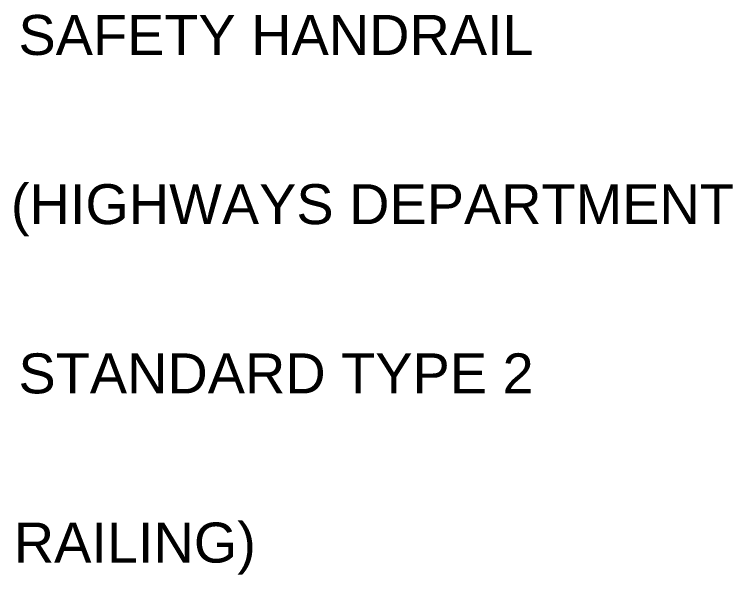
# Model space of a CAD drawing. Header units: millimetres. Extents: x 833576263 to 1668046980, y 817519639 to 1636103653.
# Drawn here: x 834441059 to 834448244, y 817860187 to 817865791 of the extents above; entities that cross this region are included whole.
import ezdxf

# ---------------------------------------------------------------- set-up
doc = ezdxf.new("R2010")
doc.units = ezdxf.units.MM
doc.header["$LTSCALE"] = 100
doc.header["$MEASUREMENT"] = 0
for name, color, linetype in [('R_Text for GBP from DLN$0$+TEXT PROMENADE', 7, 'Continuous'), ('T-TITL', 7, 'Continuous'), ('X-REF', 7, 'Continuous')]:
    doc.layers.add(name, color=color, linetype=linetype)
doc.styles.add('R_Text for GBP from DLN$0$base plan(mm)$0$SWIS721 LT', font='swiss.ttf')

# ---------------------------------------------------------------- blocks, each defined once
blk = doc.blocks.new('R_Text for GBP from DLN')
at = {"layer": 'R_Text for GBP from DLN$0$+TEXT PROMENADE', "style": 'R_Text for GBP from DLN$0$base plan(mm)$0$SWIS721 LT'}
for s, p in [('SAFETY HANDRAIL', (834441099.8, 817865384.7)), ('(HIGHWAYS DEPARTMENT', (834441024.4, 817863692.3)), ('STANDARD TYPE 2', (834441099.8, 817861999.8)), ('RAILING)', (834441053.6, 817860307.3))]:
    blk.add_text(s, height=400, dxfattribs=at).set_placement(p)

msp = doc.modelspace()

# ---------------------------------------------------------------- block references
at = {"layer": 'T-TITL'}
msp.add_blockref('R_Text for GBP from DLN', (0, 0), dxfattribs=at)
at = {"layer": 'X-REF'}
msp.add_blockref('R_Text for GBP from DLN', (0, 0), dxfattribs=at)

doc.saveas('drawing.dxf')
